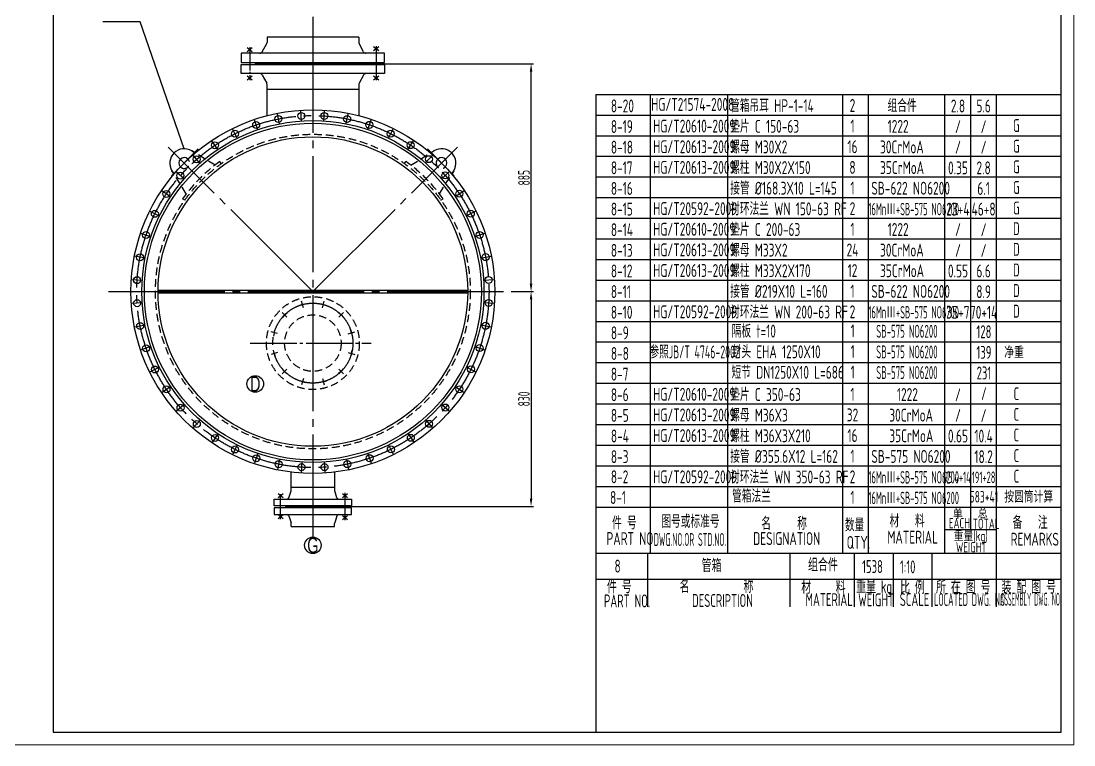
# Model space of a CAD drawing. Header units: millimetres. Extents: x 46644 to 124135, y -32003 to -3110.
# Drawn here: x 70026 to 74106, y -21460 to -18653 of the extents above; entities that cross this region are included whole.
import ezdxf
from ezdxf.enums import TextEntityAlignment as Align

# ---------------------------------------------------------------- set-up
doc = ezdxf.new("R2010")
doc.units = ezdxf.units.MM
doc.header["$LTSCALE"] = 6
for name, pattern in [('ACAD_ISO03W100', [30, 12, -18]), ('CENTER', [18, 15, -1, 1, -1]), ('DASHED', [0.75, 0.5, -0.25]), ('DASHED2', [9.525, 6.35, -3.175])]:
    doc.linetypes.add(name, pattern=pattern)
for name, color, linetype in [('0_OL', 4, 'Continuous'), ('4_cen', 1, 'CENTER'), ('4_cen_s', 7, 'Continuous'), ('6_das', 6, 'DASHED'), ('7_dim', 3, 'Continuous'), ('TEXT', 7, 'Continuous'), ('图层3', 6, 'ACAD_ISO03W100'), ('图层4', 1, 'DASHED2'), ('粗实线', 4, 'Continuous')]:
    doc.layers.add(name, color=color, linetype=linetype)
doc.layers.add('细实线', color=30, linetype='Continuous', lineweight=20)
doc.styles.add('HZ', font='ascii.shx', dxfattribs={"width": 0.7, "bigfont": 'hztxt.shx'})
doc.styles.add('HZTXT', font='ascii.shx', dxfattribs={"width": 0.75, "bigfont": 'HZTXT.shx'})
doc.styles.add('mark', font='cc.shx', dxfattribs={"width": 0.7, "bigfont": 'dxfs.shx'})
doc.styles.add('ROMANS', font='ascii.shx', dxfattribs={"width": 0.7, "bigfont": 'dxfs.shx'})
doc.dimstyles.new('6.1', dxfattribs={"dimscale": 10, "dimtxt": 4.5, "dimasz": 3, "dimexe": 1, "dimexo": 0, "dimgap": 0.5, "dimtad": 1, "dimzin": 9, "dimdsep": 46, "dimtxsty": 'HZ', "dimcen": 0, "dimclrd": 256, "dimclre": 256, "dimclrt": 256, "dimadec": 0, "dimazin": 0, "dimtfac": 1, "dimtmove": 0, "dimatfit": 1, "dimfxl": 0, "dimarcsym": 0})

# ---------------------------------------------------------------- blocks, each defined once
blk = doc.blocks.new('*D212')
at = {"layer": '7_dim', "lineweight": -2}
for p, q in [((71380.7, -18819.1), (72012, -18819.1)), ((72002, -19672.1), (72002, -18849.1)), ((71953, -19702.1), (72012, -19702.1))]:
    blk.add_line(p, q, dxfattribs=at)
at = {"layer": '7_dim'}
for points in [[(71997, -18849.1), (72007, -18849.1), (72002, -18819.1)], [(71997, -19672.1), (72007, -19672.1), (72002, -19702.1)]]:
    blk.add_solid(points, dxfattribs=at)
at = {"layer": 'Defpoints', "color": 0}
for p in [(71380.7, -18819.1), (72002, -18819.1), (71953, -19702.1)]:
    blk.add_point(p, dxfattribs=at)
at = {"layer": '7_dim', "insert": (71974.5, -19260.6), "char_height": 45, "attachment_point": 5, "rotation": 90, "style": 'HZ'}
blk.add_mtext('885', dxfattribs=at)
blk = doc.blocks.new('*D213')
at = {"layer": '7_dim', "lineweight": -2}
for p, q in [((71953, -19702.1), (72012, -19702.1)), ((72002, -19732.1), (72002, -20505.1)), ((71262, -20535.1), (72012, -20535.1))]:
    blk.add_line(p, q, dxfattribs=at)
at = {"layer": '7_dim'}
for points in [[(71997, -19732.1), (72007, -19732.1), (72002, -19702.1)], [(71997, -20505.1), (72007, -20505.1), (72002, -20535.1)]]:
    blk.add_solid(points, dxfattribs=at)
at = {"layer": 'Defpoints', "color": 0}
for p in [(71953, -19702.1), (71262, -20535.1), (72002, -20535.1)]:
    blk.add_point(p, dxfattribs=at)
at = {"layer": '7_dim', "insert": (71974.5, -20118.6), "char_height": 45, "attachment_point": 5, "rotation": 90, "style": 'HZ'}
blk.add_mtext('830', dxfattribs=at)

msp = doc.modelspace()

# ---------------------------------------------------------------- linework, layer by layer
at = {"color": 4, "linetype": 'Continuous', "ltscale": 10}
msp.add_line((70487.709, -18656.073), (70342.312, -18656.073), dxfattribs=at)
at = {"color": 4, "linetype": 'Continuous'}
for p, q in [((72253.571, -18937.639), (72253.571, -20217.639)), ((72464.068, -18937.639), (72464.068, -20217.639)), ((72762.777, -18937.639), (72762.777, -20217.639)), ((73208.517, -18937.639), (73208.517, -20217.639)), ((73308.808, -18937.639), (73308.808, -20217.639)), ((73604.111, -18937.639), (73604.111, -20217.639)), ((73704.403, -18937.639), (73704.403, -20217.639)), ((73804.694, -18937.639), (73804.694, -20217.639)), ((72253.571, -20217.639), (72253.571, -21410.28)), ((72464.068, -20217.639), (72464.068, -20716.469)), ((72762.777, -20217.639), (72762.777, -20717.639)), ((73208.517, -20217.639), (73208.517, -20717.639)), ((73308.808, -20217.639), (73308.808, -20717.639)), ((73604.111, -20217.639), (73604.111, -20717.639)), ((73704.403, -20217.639), (73704.403, -20625.063)), ((73804.694, -20217.639), (73804.694, -20716.696)), ((72453.649, -20719.954), (72453.649, -20924.582)), ((73004.426, -20716.469), (73004.426, -20924.582)), ((73253.423, -20716.469), (73253.423, -20924.582)), ((73404.991, -20716.469), (73404.991, -20924.582)), ((73555.203, -20716.469), (73555.203, -20924.582)), ((73804.694, -20716.469), (73804.694, -20924.582))]:
    msp.add_line(p, q, dxfattribs=at)
at = {"color": 7, "linetype": 'Continuous'}
msp.add_line((73602.588, -20624.166, 2.535), (73803.868, -20624.166, 2.535), dxfattribs=at)
at = {"color": 4, "linetype": 'Continuous'}
for points in [[(72253.571, -18937.639), (74056.652, -18937.639)], [(72253.571, -20716.469), (74056.652, -20716.469)]]:
    msp.add_lwpolyline(points, dxfattribs=at)
at = {"color": 7, "linetype": 'Continuous'}
for points in [[(72253.571, -19017.639), (74056.652, -19017.639)], [(72253.571, -19097.639), (74056.652, -19097.639)], [(72253.571, -19177.639), (74056.652, -19177.639)], [(72253.571, -19257.639), (74056.652, -19257.639)], [(72253.571, -19337.639), (74056.652, -19337.639)], [(72253.571, -19417.639), (74056.652, -19417.639)], [(72253.571, -19497.639), (74056.652, -19497.639)], [(72253.571, -19577.639), (74056.652, -19577.639)], [(72253.571, -19657.639), (74056.652, -19657.639)], [(72253.571, -19737.639), (74056.652, -19737.639)], [(72253.571, -19817.639), (74056.652, -19817.639)], [(72253.571, -19897.639), (74056.652, -19897.639)], [(72253.571, -19977.639), (74056.652, -19977.639)], [(72253.571, -20057.639), (74056.652, -20057.639)], [(72253.571, -20137.639), (74056.652, -20137.639)], [(72253.571, -20217.639), (74056.652, -20217.639)], [(72253.571, -20297.639), (74056.652, -20297.639)], [(72253.571, -20377.639), (74056.652, -20377.639)], [(72253.571, -20457.639), (74056.652, -20457.639)], [(72253.571, -20537.639), (74056.652, -20537.639)]]:
    msp.add_lwpolyline(points, dxfattribs=at)
at = {"layer": '0_OL'}
for p, q in [((71334.512, -18716.117), (70978.912, -18716.117)), ((70978.912, -18716.117), (70978.912, -18736.117)), ((71334.512, -18716.117), (71334.512, -18736.117)), ((70921.473, -18772.47), (70901.951, -18756.618)), ((70921.473, -18756.618), (70901.951, -18772.47)), ((70960.485, -18772.623), (70977.839, -18740.623)), ((71352.939, -18772.623), (71335.585, -18740.623)), ((71411.473, -18768.68), (71391.951, -18752.828)), ((71411.473, -18752.828), (71391.951, -18768.68)), ((71434.212, -18778.117), (70879.212, -18778.117)), ((70879.212, -18778.117), (70879.212, -18814.117)), ((71434.212, -18814.117), (71434.212, -18778.117)), ((70879.212, -18814.117), (71434.212, -18814.117)), ((70879.212, -18857.117), (70879.212, -18821.117)), ((70879.212, -18821.117), (71434.212, -18821.117)), ((70932.712, -18816.117), (70932.712, -18814.117)), ((71380.712, -18816.117), (70932.712, -18816.117)), ((71380.712, -18817.617), (70932.712, -18817.617)), ((71380.712, -18817.617), (70932.712, -18817.617)), ((71380.712, -18819.117), (70932.712, -18819.117)), ((70932.712, -18819.117), (70932.712, -18821.117)), ((71380.712, -18814.117), (71380.712, -18816.117)), ((71380.712, -18821.117), (71380.712, -18819.117)), ((71434.212, -18821.117), (71434.212, -18857.117)), ((71434.212, -18857.117), (70879.212, -18857.117)), ((70921.473, -18882.667), (70901.951, -18866.815)), ((70921.473, -18866.815), (70901.951, -18882.667)), ((70960.485, -18862.611), (70977.839, -18894.611)), ((71352.939, -18862.611), (71335.585, -18894.611)), ((71411.473, -18882.667), (71391.951, -18866.815)), ((71411.473, -18866.815), (71391.951, -18882.667)), ((70978.912, -19019.857), (70978.912, -18899.117)), ((71334.512, -18919.117), (70978.912, -18919.117)), ((71334.512, -18899.117), (71334.512, -19019.955)), ((70556.545, -19697.117), (71756.503, -19697.117)), ((70556.545, -19707.117), (71756.503, -19707.117)), ((71072.374, -20472.117), (71072.374, -20402.077)), ((71240.674, -20402.077), (71240.674, -20472.117)), ((71063.27, -20501.486), (71072.016, -20474.486)), ((71072.374, -20460.117), (71240.674, -20460.117)), ((71249.779, -20501.486), (71241.033, -20474.486)), ((71006.524, -20533.117), (71006.524, -20507.117)), ((71006.524, -20507.117), (71306.524, -20507.117)), ((71041.285, -20502.222), (71021.764, -20486.37)), ((71041.285, -20486.37), (71021.764, -20502.222)), ((71291.285, -20502.222), (71271.764, -20486.37)), ((71291.285, -20486.37), (71271.764, -20502.222)), ((71306.524, -20507.117), (71306.524, -20533.117)), ((71306.524, -20533.117), (71006.524, -20533.117)), ((71006.524, -20540.117), (71006.524, -20566.117)), ((71306.524, -20540.117), (71006.524, -20540.117)), ((71051.024, -20533.117), (71051.024, -20535.117)), ((71051.024, -20535.117), (71262.024, -20535.117)), ((71051.024, -20536.617), (71262.024, -20536.617)), ((71051.024, -20536.617), (71262.024, -20536.617)), ((71051.024, -20540.117), (71051.024, -20538.117)), ((71051.024, -20538.117), (71262.024, -20538.117)), ((71262.024, -20535.117), (71262.024, -20533.117)), ((71262.024, -20538.117), (71262.024, -20540.117)), ((71306.524, -20566.117), (71306.524, -20540.117)), ((71006.524, -20566.117), (71306.524, -20566.117)), ((71041.285, -20583.161), (71021.764, -20567.309)), ((71041.285, -20567.309), (71021.764, -20583.161)), ((71063.27, -20571.748), (71072.016, -20598.748)), ((71072.374, -20613.117), (71072.374, -20601.117)), ((71240.674, -20613.117), (71240.674, -20601.117)), ((71249.779, -20571.748), (71241.033, -20598.748)), ((71291.285, -20587.85), (71271.764, -20571.998)), ((71291.285, -20571.998), (71271.764, -20587.85)), ((71072.374, -20613.117), (71240.674, -20613.117))]:
    msp.add_line(p, q, dxfattribs=at)
for centre, radius in [((71156.524, -19702.117), 705), ((71111.471, -19021.106), 13.5), ((71200.747, -19021.051), 13.5), ((71156.524, -19702.117), 663), ((71156.524, -19702.117), 653), ((70936.748, -19055.971), 13.5), ((71022.967, -19032.812), 13.5), ((71289.265, -19032.65), 13.5), ((71375.513, -19055.704), 13.5), ((70854.289, -19090.186), 13.5), ((71458.013, -19089.818), 13.5), ((71156.524, -19702.117), 600), ((70777.002, -19134.87), 13.5), ((71535.355, -19134.408), 13.5), ((70706.208, -19189.261), 13.5), ((71606.215, -19188.712), 13.5), ((70643.119, -19252.426), 13.5), ((71669.38, -19251.801), 13.5), ((70588.815, -19323.286), 13.5), ((71723.771, -19322.595), 13.5), ((70544.225, -19400.628), 13.5), ((71768.456, -19399.882), 13.5), ((70510.111, -19483.129), 13.5), ((71802.67, -19482.341), 13.5), ((70487.057, -19569.376), 13.5), ((71825.829, -19568.56), 13.5), ((70475.458, -19657.895), 13.5), ((71837.536, -19657.064), 13.5), ((70475.513, -19747.17), 13.5), ((71837.59, -19746.34), 13.5), ((70487.22, -19835.674), 13.5), ((71825.991, -19834.858), 13.5), ((70510.378, -19921.893), 13.5), ((71802.938, -19921.105), 13.5), ((70544.593, -20004.352), 13.5), ((71768.824, -20003.606), 13.5), ((70589.277, -20081.64), 13.5), ((71724.233, -20080.948), 13.5), ((70643.668, -20152.433), 13.5), ((71669.929, -20151.808), 13.5), ((70706.834, -20215.522), 13.5), ((71606.84, -20214.973), 13.5), ((70777.694, -20269.826), 13.5), ((71536.047, -20269.364), 13.5), ((70855.035, -20314.417), 13.5), ((71458.759, -20314.049), 13.5), ((70937.536, -20348.531), 13.5), ((71023.783, -20371.584), 13.5), ((71290.081, -20371.422), 13.5), ((71376.301, -20348.263), 13.5), ((71112.302, -20383.183), 13.5), ((71201.577, -20383.128), 13.5)]:
    msp.add_circle(centre, radius, dxfattribs=at)
for centre, radius, start, end in [((70968.912, -18736.117), 10, 333.217095, 0), ((71344.512, -18736.117), 10, 180, 206.782905), ((70951.558, -18768.117), 10, 270, 333.217095), ((71361.866, -18768.117), 10, 206.782905, 270), ((70951.558, -18867.117), 10, 26.782905, 90), ((71361.866, -18867.117), 10, 90, 153.217095), ((70968.912, -18899.117), 10, 0, 26.782905), ((71344.512, -18899.117), 10, 153.217095, 180), ((71064.374, -20472.117), 8, 342.776564, 0), ((71248.674, -20472.117), 8, 180, 197.223436), ((71055.629, -20499.117), 8, 270, 342.776564), ((71257.42, -20499.117), 8, 197.223436, 270), ((71055.629, -20574.117), 8, 17.223436, 90), ((71064.374, -20601.117), 8, 0, 17.223436), ((71248.674, -20601.117), 8, 162.776564, 180), ((71257.42, -20574.117), 8, 90, 162.776564)]:
    msp.add_arc(centre, radius, start, end, dxfattribs=at)
at = {"layer": '4_cen', "ltscale": 5}
for p, q in [((71156.524, -18636.463), (71156.524, -20654.085)), ((71156.524, -19702.117), (70595.669, -19141.657)), ((71156.524, -19702.117), (71717.38, -19141.657)), ((70364.882, -19702.117), (71952.987, -19702.117))]:
    msp.add_line(p, q, dxfattribs=at)
at = {"layer": '4_cen'}
msp.add_line((70911.712, -18754.606), (70911.712, -18882.325), dxfattribs=at)
at = {"layer": '4_cen', "ltscale": 2}
msp.add_line((70913.988, -19902.117), (71382.968, -19902.117), dxfattribs=at)
at = {"layer": '4_cen', "ltscale": 5}
for centre, radius in [((71156.524, -19702.117), 682.5), ((71156.524, -19702.117), 682.5), ((71156.524, -19702.117), 682.5), ((71156.524, -19702.117), 682.5), ((71156.524, -19702.117), 682.5), ((71156.524, -19702.117), 682.5), ((71156.524, -19702.117), 682.5), ((71156.524, -19702.117), 682.5), ((71156.524, -19702.117), 682.5), ((71156.524, -19702.117), 682.5), ((71156.524, -19702.117), 682.5), ((71156.524, -19702.117), 682.5), ((71156.524, -19702.117), 682.5), ((71156.524, -19702.117), 682.5), ((71156.524, -19702.117), 682.5), ((71156.524, -19702.117), 682.5), ((71156.524, -19702.117), 682.5), ((71156.524, -19702.117), 682.5), ((71156.524, -19702.117), 682.5), ((71156.524, -19702.117), 682.5), ((71156.524, -19702.117), 682.5), ((71156.524, -19702.117), 682.5), ((71156.524, -19702.117), 682.5), ((71156.524, -19702.117), 682.5), ((71156.524, -19702.117), 682.5), ((71156.524, -19702.117), 682.5), ((71156.524, -19702.117), 682.5), ((71156.524, -19702.117), 682.5), ((71156.524, -19702.117), 682.5), ((71156.524, -19702.117), 682.5), ((71156.524, -19702.117), 682.5), ((71156.524, -19702.117), 682.5), ((71156.524, -19702.117), 682.5), ((71156.524, -19702.117), 682.5), ((71156.524, -19702.117), 682.5), ((71156.524, -19702.117), 682.5), ((71156.524, -19702.117), 682.5), ((71156.524, -19702.117), 682.5), ((71156.524, -19702.117), 682.5), ((71156.524, -19702.117), 682.5), ((71156.524, -19702.117), 682.5), ((71156.524, -19702.117), 682.5), ((71156.524, -19702.117), 682.5), ((71156.524, -19702.117), 682.5), ((71156.524, -19702.117), 682.5), ((71156.524, -19702.117), 682.5), ((71156.524, -19702.117), 682.5), ((71156.524, -19702.117), 682.5), ((71156.524, -19902.117), 155)]:
    msp.add_circle(centre, radius, dxfattribs=at)
at = {"layer": '4_cen_s'}
for p, q in [((71401.712, -18751.104), (71401.712, -18882.982)), ((71031.524, -20584.657), (71031.524, -20487.333)), ((71281.524, -20588.044), (71281.524, -20483.085))]:
    msp.add_line(p, q, dxfattribs=at)
at = {"layer": '6_das', "ltscale": 10}
for p, q in [((70777.302, -19211.617), (70687.498, -19156.408)), ((71535.746, -19211.617), (71625.55, -19156.408)), ((70801.56, -19206.032), (70796.025, -19197.696)), ((71511.488, -19206.032), (71517.024, -19197.696)), ((70665.896, -19323.061), (70610.544, -19233.572)), ((71647.153, -19323.061), (71702.504, -19233.572)), ((70660.189, -19347.503), (70651.849, -19341.974)), ((71652.86, -19347.503), (71661.199, -19341.974)), ((71119.781, -19764.953), (71113.054, -19739.839)), ((71193.286, -19764.958), (71200.017, -19739.844)), ((71056.122, -19801.701), (71037.738, -19783.315)), ((71046.93, -19792.508), (71056.705, -19783.938)), ((71116.417, -19752.396), (71104.107, -19756.574)), ((71116.417, -19752.396), (71129.168, -19749.861)), ((71196.651, -19752.401), (71183.901, -19749.865)), ((71196.651, -19752.401), (71208.961, -19756.581)), ((71266.133, -19792.523), (71256.359, -19783.951)), ((71256.94, -19801.715), (71275.326, -19783.331)), ((71046.93, -19792.508), (71038.358, -19802.282)), ((71266.133, -19792.523), (71274.704, -19802.298)), ((71019.365, -19865.356), (70994.252, -19858.625)), ((71006.808, -19861.99), (71004.272, -19874.74)), ((71006.808, -19861.99), (71010.989, -19849.68)), ((71293.688, -19865.374), (71318.803, -19858.646)), ((71306.245, -19862.01), (71302.067, -19849.7)), ((71306.245, -19862.01), (71308.78, -19874.761)), ((71019.36, -19938.86), (70994.246, -19945.588)), ((71006.803, -19942.224), (71004.268, -19929.473)), ((71006.803, -19942.224), (71010.981, -19954.534)), ((71293.683, -19938.879), (71318.797, -19945.61)), ((71306.24, -19942.244), (71302.06, -19954.554)), ((71306.24, -19942.244), (71308.777, -19929.494)), ((71056.108, -20002.519), (71037.722, -20020.903)), ((71046.915, -20011.711), (71038.345, -20001.936)), ((71046.915, -20011.711), (71056.689, -20020.283)), ((71266.118, -20011.726), (71256.344, -20020.296)), ((71256.927, -20002.533), (71275.31, -20020.919)), ((71266.118, -20011.726), (71274.69, -20001.952)), ((71116.397, -20051.833), (71104.088, -20047.653)), ((71119.763, -20039.276), (71113.032, -20064.39)), ((71116.397, -20051.833), (71129.147, -20054.369)), ((71196.631, -20051.838), (71183.881, -20054.373)), ((71193.267, -20039.281), (71199.995, -20064.396)), ((71196.631, -20051.838), (71208.941, -20047.66))]:
    msp.add_line(p, q, dxfattribs=at)
for centre, radius in [((71156.524, -19702.117), 610), ((71156.524, -19902.117), 180), ((71156.524, -19902.117), 109.5)]:
    msp.add_circle(centre, radius, dxfattribs=at)
for start, end in [(125.552644, 144.487786), (35.512214, 54.447356)]:
    msp.add_arc((71156.524, -19702.117), 620, start, end, dxfattribs=at)
at = {"layer": '7_dim', "color": 7}
for p, q in [((70658.17, -19148.114), (70487.709, -18656.073)), ((71026.783, -19051.935), (71018.909, -19012.475)), ((71112.759, -19040.563), (71110.102, -19000.413)), ((71199.483, -19040.51), (71202.09, -19000.357)), ((71285.473, -19051.778), (71293.299, -19012.308)), ((70943.027, -19074.432), (70930.07, -19036.338)), ((71369.256, -19074.173), (71382.167, -19036.062)), ((70862.924, -19107.669), (70845.106, -19071.592)), ((71449.399, -19107.312), (71467.174, -19071.213)), ((70787.845, -19151.077), (70765.47, -19117.634)), ((71524.531, -19150.628), (71546.866, -19117.158)), ((70719.074, -19203.914), (70692.525, -19173.678)), ((71593.367, -19203.381), (71619.879, -19173.112)), ((70657.788, -19265.275), (70627.519, -19238.762)), ((71654.727, -19264.667), (71684.964, -19238.118)), ((70605.035, -19334.11), (70571.565, -19311.776)), ((71707.564, -19333.438), (71741.007, -19311.063)), ((70561.719, -19409.242), (70525.62, -19391.467)), ((71750.972, -19408.517), (71787.05, -19390.698)), ((70528.58, -19489.385), (70490.469, -19476.475)), ((71784.209, -19488.62), (71822.304, -19475.663)), ((70506.185, -19573.169), (70466.715, -19565.343)), ((71806.706, -19572.376), (71846.166, -19564.502)), ((70494.917, -19659.158), (70454.764, -19656.551)), ((71818.078, -19658.352), (71858.228, -19655.695)), ((70494.97, -19745.883), (70454.82, -19748.539)), ((71818.131, -19745.076), (71858.284, -19747.683)), ((70506.343, -19831.858), (70466.883, -19839.732)), ((71806.864, -19831.066), (71846.333, -19838.892)), ((70528.84, -19915.614), (70490.745, -19928.571)), ((71784.469, -19914.849), (71822.579, -19927.76)), ((70562.076, -19995.717), (70525.999, -20013.536)), ((71751.33, -19994.992), (71787.429, -20012.767)), ((70605.485, -20070.796), (70572.042, -20093.172)), ((71708.013, -20070.124), (71741.483, -20092.459)), ((70658.321, -20139.567), (70628.085, -20166.116)), ((71655.26, -20138.959), (71685.529, -20165.472)), ((70719.682, -20200.853), (70693.17, -20231.122)), ((71593.974, -20200.32), (71620.524, -20230.557)), ((70788.517, -20253.606), (70766.183, -20287.076)), ((71525.203, -20253.157), (71547.579, -20286.6)), ((70863.649, -20296.922), (70845.875, -20333.022)), ((71450.124, -20296.565), (71467.943, -20332.642)), ((70943.793, -20330.062), (70930.882, -20368.172)), ((71027.576, -20352.456), (71019.75, -20391.926)), ((71286.266, -20352.299), (71294.14, -20391.759)), ((71370.021, -20329.802), (71382.979, -20367.896)), ((71113.565, -20363.724), (71110.958, -20403.877)), ((71200.29, -20363.671), (71202.946, -20403.821))]:
    msp.add_line(p, q, dxfattribs=at)
at = {"layer": '7_dim'}
for centre in [(70933.211, -20060.303), (71156.524, -20686.085)]:
    msp.add_circle(centre, 32, dxfattribs=at)
at = {"layer": 'TEXT'}
msp.add_line((72253.571, -20817.372), (74056.652, -20817.372), dxfattribs=at)
at = {"layer": '图层3', "ltscale": 4}
for p, q in [((70608.771, -19252.984), (70712.407, -19149.064)), ((71704.277, -19252.984), (71600.641, -19149.064))]:
    msp.add_line(p, q, dxfattribs=at)
at = {"layer": '图层4'}
for centre, start, end in [((70657.838, -19203.783), 222.278387, 47.923147), ((71655.21, -19203.783), 132.076853, 317.721613)]:
    msp.add_arc(centre, 21, start, end, dxfattribs=at)
at = {"layer": '粗实线'}
for p, q in [((70150.697, -15570.28), (70150.697, -21410.28)), ((74055.697, -21410.28), (74055.697, -18440.28)), ((70687.498, -19156.408), (70700.546, -19164.429)), ((70610.544, -19233.572), (70618.536, -19246.493)), ((71702.504, -19233.572), (71694.512, -19246.493)), ((70150.697, -21410.28), (74055.697, -21410.28))]:
    msp.add_line(p, q, dxfattribs=at)
for centre, radius, start, end in [((70658.17, -19204.114), 56, 58.418096, 211.738128), ((71654.879, -19204.114), 56, 328.261872, 121.581904), ((70657.838, -19203.783), 21, 47.923147, 222.278387), ((71655.21, -19203.783), 21, 317.721613, 132.076853)]:
    msp.add_arc(centre, radius, start, end, dxfattribs=at)
at = {"layer": '细实线'}
msp.add_lwpolyline([(65695.697, -21460.28), (74105.697, -21460.28), (74105.697, -15520.28), (65695.697, -15520.28)], close=True, dxfattribs=at)

# ---------------------------------------------------------------- texts
at = {"color": 7, "linetype": 'Continuous', "style": 'HZ'}
for s, height, width, p in [('8-20', 50, 0.75, (72311.259, -19007.272)), ('HG/T21574-2008', 50, 0.75, (72467.673, -19001.416)), ('管箱吊耳 HP-1-14', 50, 0.75, (72773.703, -19006.375)), ('组合件', 50, 0.75, (73383.729, -19006.42)), ('8-19', 50, 0.75, (72311.259, -19087.272)), ('HG/T20610-2009', 50, 0.75, (72475.327, -19085.445)), ('垫片 C 150-63', 50, 0.75, (72773.703, -19086.375)), ('1222', 50, 0.75, (73383.729, -19086.42)), ('8-18', 50, 0.75, (72311.259, -19167.272)), ('HG/T20613-2009', 50, 0.75, (72475.327, -19165.445)), ('螺母 M30X2', 50, 0.75, (72773.703, -19166.375)), ('30CrMoA', 50, 0.75, (73354.332, -19166.42)), ('8-17', 50, 0.75, (72311.259, -19247.272)), ('HG/T20613-2009', 50, 0.75, (72475.327, -19245.445)), ('螺柱 M30X2X150', 50, 0.75, (72773.703, -19246.375)), ('35CrMoA', 50, 0.75, (73354.332, -19246.42)), ('8-16', 50, 0.75, (72311.259, -19327.272)), ('接管 %%C168.3X10 L=145', 50, 0.75, (72773.703, -19326.375)), ('SB-622 NO6200', 50, 0.75, (73320.358, -19326.42)), ('8-15', 50, 0.75, (72311.259, -19407.272)), ('HG/T20592-2009', 50, 0.75, (72475.327, -19405.445)), ('衬环法兰 WN 150-63 RF', 50, 0.75, (72773.703, -19406.375)), ('16MnⅢ+SB-575 NO6200', 48, 0.58, (73309.187, -19406.42)), ('8-14', 50, 0.75, (72311.259, -19487.272)), ('HG/T20610-2009', 50, 0.75, (72475.327, -19485.445)), ('垫片 C 200-63', 50, 0.75, (72773.703, -19486.375)), ('1222', 50, 0.75, (73383.729, -19486.42)), ('8-13', 50, 0.75, (72311.259, -19567.272)), ('HG/T20613-2009', 50, 0.75, (72475.327, -19565.445)), ('螺母 M33X2', 50, 0.75, (72773.703, -19566.375)), ('30CrMoA', 50, 0.75, (73354.332, -19566.42)), ('8-12', 50, 0.75, (72311.259, -19647.272)), ('HG/T20613-2009', 50, 0.75, (72475.327, -19645.445)), ('螺柱 M33X2X170', 50, 0.75, (72773.703, -19646.375)), ('35CrMoA', 50, 0.75, (73354.332, -19646.42)), ('8-11', 50, 0.75, (72311.259, -19727.272)), ('接管 %%C219X10 L=160', 50, 0.75, (72773.703, -19726.375)), ('SB-622 NO6200', 50, 0.75, (73320.358, -19726.42)), ('8-10', 50, 0.75, (72311.259, -19807.272)), ('HG/T20592-2009', 50, 0.75, (72475.327, -19805.445)), ('衬环法兰 WN 200-63 RF', 50, 0.75, (72773.703, -19806.375)), ('16MnⅢ+SB-575 NO6200', 48, 0.58, (73309.187, -19806.42)), ('隔板 t=10', 50, 0.75, (72779.587, -19880.655)), ('8-9', 50, 0.75, (72311.259, -19887.272)), ('参照JB/T 4746-2002', 50.00001, 0.65, (72460.874, -19961.209)), ('封头 EHA 1250X10', 50.00001, 0.75, (72779.587, -19960.655)), ('8-8', 50, 0.75, (72311.259, -19967.272)), ('短节 DN1250X10 L=686', 50.00001, 0.75, (72778.912, -20040.173)), ('8-7', 50, 0.75, (72311.259, -20047.272)), ('垫片 C 350-63', 50, 0.75, (72773.703, -20126.375)), ('8-6', 50, 0.75, (72311.259, -20127.272)), ('HG/T20610-2009', 50, 0.75, (72475.327, -20125.445)), ('1222', 50, 0.75, (73419.561, -20126.42)), ('螺母 M36X3', 50, 0.75, (72773.703, -20206.375)), ('8-5', 50, 0.75, (72311.259, -20207.272)), ('HG/T20613-2009', 50, 0.75, (72475.327, -20205.445)), ('30CrMoA', 50, 0.75, (73390.165, -20206.42)), ('HG/T20613-2009', 50, 0.75, (72475.327, -20285.445)), ('螺柱 M36X3X210', 50, 0.75, (72773.703, -20286.375)), ('35CrMoA', 50, 0.75, (73390.165, -20286.42)), ('8-4', 50, 0.75, (72311.259, -20287.272)), ('8-3', 50, 0.75, (72311.259, -20367.272)), ('接管 %%C355.6X12 L=162', 50, 0.75, (72773.703, -20366.375)), ('SB-575 NO6200', 50, 0.75, (73320.358, -20366.42)), ('8-2', 50, 0.75, (72311.259, -20445.401)), ('HG/T20592-2009', 50, 0.75, (72475.327, -20445.445)), ('衬环法兰 WN 350-63 RF', 50, 0.75, (72773.703, -20446.375)), ('16MnⅢ+SB-575 NO6200', 48, 0.58, (73309.187, -20446.42)), ('8-1', 50, 0.75, (72307.907, -20525.761)), ('管箱法兰', 50, 0.75, (72781.304, -20520.173)), ('16MnⅢ+SB-575 NO6200', 48, 0.58, (73309.187, -20526.42)), ('材   料', 50, 0.75, (73391.264, -20616.809)), ('单', 40, 0.75, (73637.121, -20583.719)), ('总', 40, 0.75, (73733.23, -20582.011)), ('件 号', 50, 0.75, (72316.005, -20624.263)), ('图号或标准号', 50, 0.75, (72507.217, -20618.48)), ('名     称', 50, 0.75, (72894.241, -20626.444)), ('数量', 50, 0.75, (73218.184, -20632.531)), ('EACH', 40, 0.75, (73620.735, -20620.267)), ('TOTAL', 40, 0.75, (73713.731, -20622.429)), ('备   注', 50, 0.75, (73867.828, -20622.815)), ('PART NO.', 50, 0.75, (72294.297, -20684.944)), ('DESIGNATION', 50.00001, 0.75, (72862.495, -20684.992)), ('MATERIAL', 50, 0.75, (73382.661, -20679.631)), ('重量(kg)', 40, 0.75, (73640.539, -20670.177)), ('REMARKS', 50, 0.75, (73860.387, -20687.426)), ('QTY.', 50, 0.75, (73225.175, -20699.751)), ('WEIGHT', 40, 0.75, (73648.538, -20713.717)), ('管箱', 50.0706, 0.7, (72663.056, -20789.85)), ('组合件', 50.0706, 0.7, (73075.132, -20786.779)), ('1:10', 50.0706, 0.7, (73431.36, -20794.84)), ('PART NO.', 50.0706, 0.7, (72284.467, -20926.776)), ('DESCRIPTION', 50.07063, 0.7, (72625.811, -20925.252)), ('MATERIAL', 50.0706, 0.7, (73065.224, -20921.585)), ('WEIGHT', 50.0706, 0.7, (73269.642, -20922.463)), ('SCALE', 50.0706, 0.7, (73430.7, -20921.46)), ('LOCATED DWG. NO.', 50.07063, 0.552356, (73563.892, -20921.163))]:
    msp.add_text(s, height=height, dxfattribs=dict(at, width=width)).set_placement(p)
for s, height, width, p in [('2', 50, 0.75, (73247.55, -18980.545)), ('2.8', 50, 0.75, (73656.354, -18982.38)), ('5.6', 50, 0.75, (73755.679, -18982.38)), ('1', 50, 0.75, (73247.55, -19060.545)), ('/', 50, 0.75, (73656.354, -19062.38)), ('/', 50, 0.75, (73755.679, -19062.38)), ('16', 50, 0.75, (73247.55, -19140.545)), ('/', 50, 0.75, (73656.354, -19142.38)), ('/', 50, 0.75, (73755.679, -19142.38)), ('8', 50, 0.75, (73247.55, -19220.545)), ('0.35', 50, 0.75, (73656.354, -19222.38)), ('2.8', 50, 0.75, (73755.679, -19222.38)), ('1', 50, 0.75, (73247.55, -19300.545)), ('6.1', 50, 0.75, (73755.679, -19302.38)), ('2', 50, 0.75, (73247.55, -19380.545)), ('23+4', 50, 0.75, (73656.354, -19382.38)), ('46+8', 50, 0.75, (73755.679, -19382.38)), ('1', 50, 0.75, (73247.55, -19460.545)), ('/', 50, 0.75, (73656.354, -19462.38)), ('/', 50, 0.75, (73755.679, -19462.38)), ('24', 50, 0.75, (73247.55, -19540.545)), ('/', 50, 0.75, (73656.354, -19542.38)), ('/', 50, 0.75, (73755.679, -19542.38)), ('12', 50, 0.75, (73247.55, -19620.545)), ('0.55', 50, 0.75, (73656.354, -19622.38)), ('6.6', 50, 0.75, (73755.679, -19622.38)), ('1', 50, 0.75, (73247.55, -19700.545)), ('8.9', 50, 0.75, (73755.679, -19702.38)), ('2', 50, 0.75, (73247.55, -19780.545)), ('35+7', 50, 0.75, (73656.354, -19782.38)), ('70+14', 50, 0.75, (73755.679, -19782.38)), ('1', 50, 0.75, (73247.55, -20100.545)), ('/', 50, 0.75, (73656.354, -20102.38)), ('32', 50, 0.75, (73247.55, -20180.545)), ('/', 50, 0.75, (73656.354, -20182.38)), ('/', 50, 0.75, (73755.679, -20182.38)), ('16', 50, 0.75, (73247.55, -20260.545)), ('0.65', 50, 0.75, (73656.354, -20262.38)), ('10.4', 50, 0.75, (73755.679, -20262.38)), ('1', 50, 0.75, (73247.55, -20340.545)), ('18.2', 50, 0.75, (73755.679, -20342.38)), ('2', 50, 0.75, (73247.55, -20420.545)), ('95.4+14', 45, 0.6, (73652.978, -20422.38)), ('191+28', 45, 0.6, (73755.679, -20422.38)), ('1', 50, 0.75, (73247.55, -20500.545)), ('件 号', 50.0706, 0.7, (72343.98, -20844.375)), ('名           称', 50.07063, 0.7, (72720.569, -20843.108)), ('材     料', 50.0706, 0.7, (73134.981, -20846.248)), ('重量 kg', 50.0706, 0.7, (73331.257, -20852.005)), ('比 例', 50.0706, 0.7, (73480.097, -20846.888)), ('所 在 图 号', 50.0706, 0.7, (73676.721, -20845.813)), ('装 配 图 号', 50.0706, 0.7, (73930.707, -20845.813))]:
    msp.add_text(s, height=height, dxfattribs=dict(at, width=width)).set_placement(p, align=Align.MIDDLE)
for s, height, width, p in [('1', 50, 0.75, (73248.228, -19879.466)), ('SB-575 NO6200', 50.07063, 0.58, (73458.405, -19881.152)), ('1', 50, 0.75, (73248.228, -19959.466)), ('SB-575 NO6200', 50.07063, 0.58, (73458.405, -19961.152)), ('1', 50, 0.75, (73248.228, -20039.466)), ('SB-575 NO6200', 50.07063, 0.58, (73458.405, -20041.152))]:
    msp.add_text(s, height=height, dxfattribs=dict(at, width=width)).set_placement(p, align=Align.CENTER)
at = {"color": 7, "linetype": 'Continuous', "style": 'mark', "width": 0.7}
for s, p in [('D', (70933.211, -20060.303)), ('G', (71156.524, -20686.085))]:
    msp.add_text(s, height=60, dxfattribs=at).set_placement(p, align=Align.MIDDLE_CENTER)
at = {"color": 7, "linetype": 'Continuous'}
for s, height, style, width, p, p2 in [('DWG.NO.OR STD.NO.', 50.00001, 'ROMANS', 0.650953, (72477.262, -20688.545, 2.535), (72758.308, -20688.545, 2.535)), ('ASSEMBLY DWG. NO.', 50.07063, 'HZ', 0.552356, (73819.302, -20920.32), (74056.8, -20920.32))]:
    msp.add_text(s, height=height, dxfattribs=dict(at, style=style, width=width)).set_placement(p, p2, align=Align.FIT)
at = {"color": 7, "linetype": 'Continuous', "attachment_point": 5, "style": 'HZ'}
for s, insert, char_height in [('G', (73882.535, -19058.343), 50), ('G', (73882.535, -19138.343), 50), ('G', (73882.535, -19218.343), 50), ('G', (73882.535, -19298.343), 50), ('G', (73882.535, -19378.343), 50), ('D', (73882.535, -19458.343), 50), ('D', (73882.535, -19538.343), 50), ('D', (73882.535, -19618.343), 50), ('D', (73882.535, -19698.343), 50), ('D', (73882.535, -19778.343), 50), ('128', (73756.865, -19857.826), 50.0706), ('139', (73756.865, -19937.826), 50.0706), ('净重', (73873.468, -19937.826), 45), ('231', (73756.865, -20017.826), 50.0706), ('/', (73756.865, -20097.826), 50.071), ('C', (73882.535, -20098.343), 50), ('C', (73882.535, -20178.343), 50), ('C', (73882.535, -20258.343), 50), ('C', (73882.535, -20338.343), 50), ('C', (73882.535, -20418.343), 50), ('583+41', (73756.865, -20497.826), 45), ('按圆筒计算', (73930.288, -20497.826), 45), ('1538', (73325.097, -20768.668), 50.0706)]:
    msp.add_mtext(s, dxfattribs=dict(at, insert=insert, char_height=char_height))
at = {"color": 7, "insert": (72337.302, -20766.783), "char_height": 50.071, "attachment_point": 5, "style": 'HZTXT'}
msp.add_mtext('8', dxfattribs=at)

# ---------------------------------------------------------------- dimensions: what is measured, and where the dimension line sits
at = {"layer": '7_dim', "color": 7}
dim = msp.add_linear_dim(base=(72001.998, -18819.117), p1=(71952.987, -19702.117), p2=(71380.712, -18819.117), angle=90, text='885', dimstyle='6.1', dxfattribs=at)
dim.commit()
dim.dimension.update_dxf_attribs({"geometry": '*D212', "text_midpoint": (71974.498, -19260.617)})
at = {"layer": '7_dim', "color": 6}
dim = msp.add_linear_dim(base=(72001.998, -20535.117), p1=(71952.987, -19702.117), p2=(71262.024, -20535.117), angle=90, text='830', dimstyle='6.1', dxfattribs=at)
dim.commit()
dim.dimension.update_dxf_attribs({"geometry": '*D213', "text_midpoint": (71974.498, -20118.617)})

doc.saveas('drawing.dxf')
